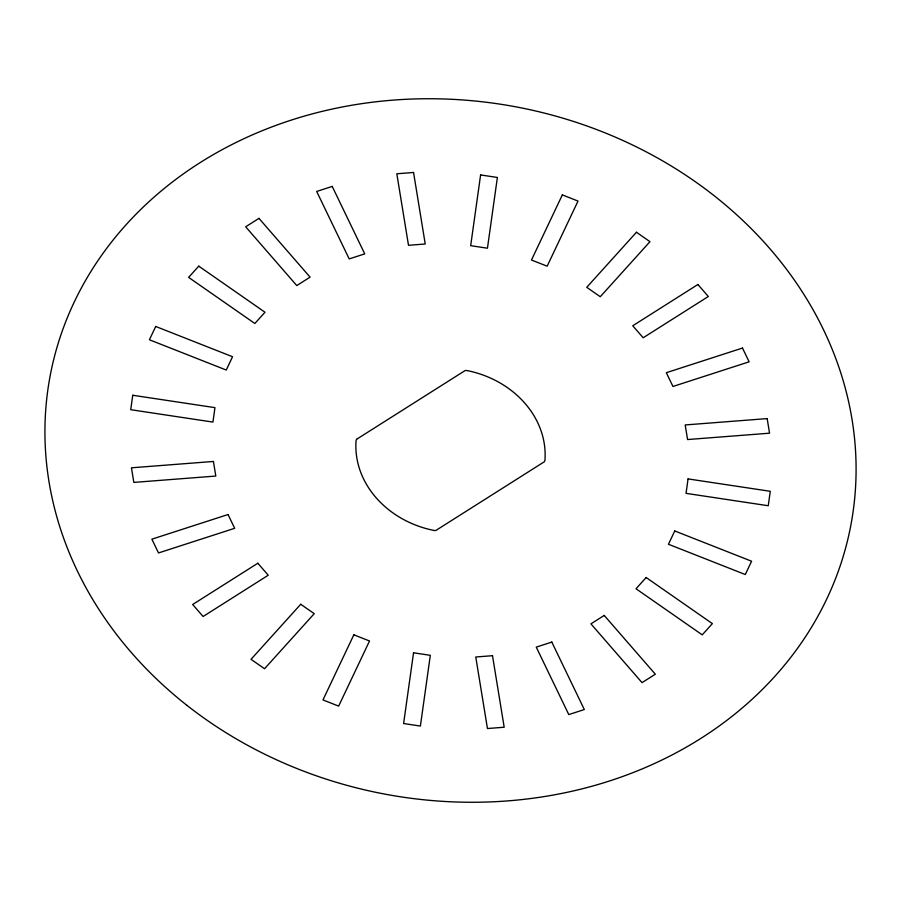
<?xml version="1.0" encoding="UTF-8"?>
<svg xmlns="http://www.w3.org/2000/svg" width="901" height="901" viewBox="0 0 901 901"><rect width="100%" height="100%" fill="white"/><g stroke="black" fill="none" stroke-linecap="round" stroke-linejoin="round"><path stroke-width="1.35" d="M132.751 395.257L130.724 409.696L212.94 422.085L214.956 407.646L132.751 395.257M413.548 652.797L403.614 723.537L420.395 726.06L430.318 655.32L413.548 652.797M480.605 174.94L470.682 245.68L487.452 248.203L497.386 177.463L480.605 174.94M688.06 478.915L686.044 493.354L768.249 505.743L770.276 491.304L688.06 478.915M356.582 439.294L356.075 440.6A95.033 81.631 10.2 0 0 434.248 530.498L435.859 530.464L544.418 461.706L544.925 460.4A95.033 81.631 10.2 0 0 466.752 370.502L465.141 370.536L356.582 439.294M155.715 326.466L149.408 339.767L226.252 370.041L232.548 356.74L155.715 326.466M353.845 634.811L322.975 699.931L338.652 706.114L369.523 640.983L353.845 634.811M562.348 194.886L531.477 260.017L547.155 266.189L578.025 201.069L562.348 194.886M674.748 530.959L668.452 544.26L745.285 574.534L751.592 561.233L674.748 530.959M198.761 266.144L188.624 277.384L254.848 323.482L264.995 312.242L198.761 266.144M300.731 604.267L251.03 659.329L264.545 668.745L314.246 613.671L300.731 604.267M636.455 232.255L586.754 287.329L600.269 296.733L649.97 241.671L636.455 232.255M646.152 577.518L636.005 588.758L702.239 634.856L712.376 623.616L646.152 577.518M258.97 218.369L245.669 226.793L296.778 285.572L310.079 277.148L258.97 218.369M257.821 563.238L192.668 604.503L203.097 616.498L268.25 575.232L257.821 563.238M697.903 284.502L632.75 325.768L643.179 337.762L708.332 296.497L697.903 284.502M604.222 615.428L590.921 623.852L642.03 682.631L655.331 674.207L604.222 615.428M332.221 186.417L316.679 191.451L349.194 258.914L364.736 253.879L332.221 186.417M228.043 514.527L151.875 539.181L158.52 552.944L234.677 528.301L228.043 514.527M742.48 348.056L666.323 372.699L672.957 386.473L749.125 361.819L742.48 348.056M551.806 642.086L536.264 647.121L568.779 714.583L584.321 709.549L551.806 642.086M413.548 172.474L396.812 173.769L408.502 245.297L425.238 244.002L413.548 172.474M213.424 461.458L131.445 467.81L133.832 482.407L215.812 476.055L213.424 461.458M767.168 418.593L685.188 424.945L687.576 439.542L769.555 433.19L767.168 418.593M492.498 655.703L475.762 656.998L487.452 728.526L504.188 727.231L492.498 655.703M187.025 705.415A407.263 349.825 10.2 0 0 849.283 532.964A407.263 349.825 10.2 0 0 315.204 113.121A407.263 349.825 10.2 0 0 187.025 705.415"/></g></svg>
